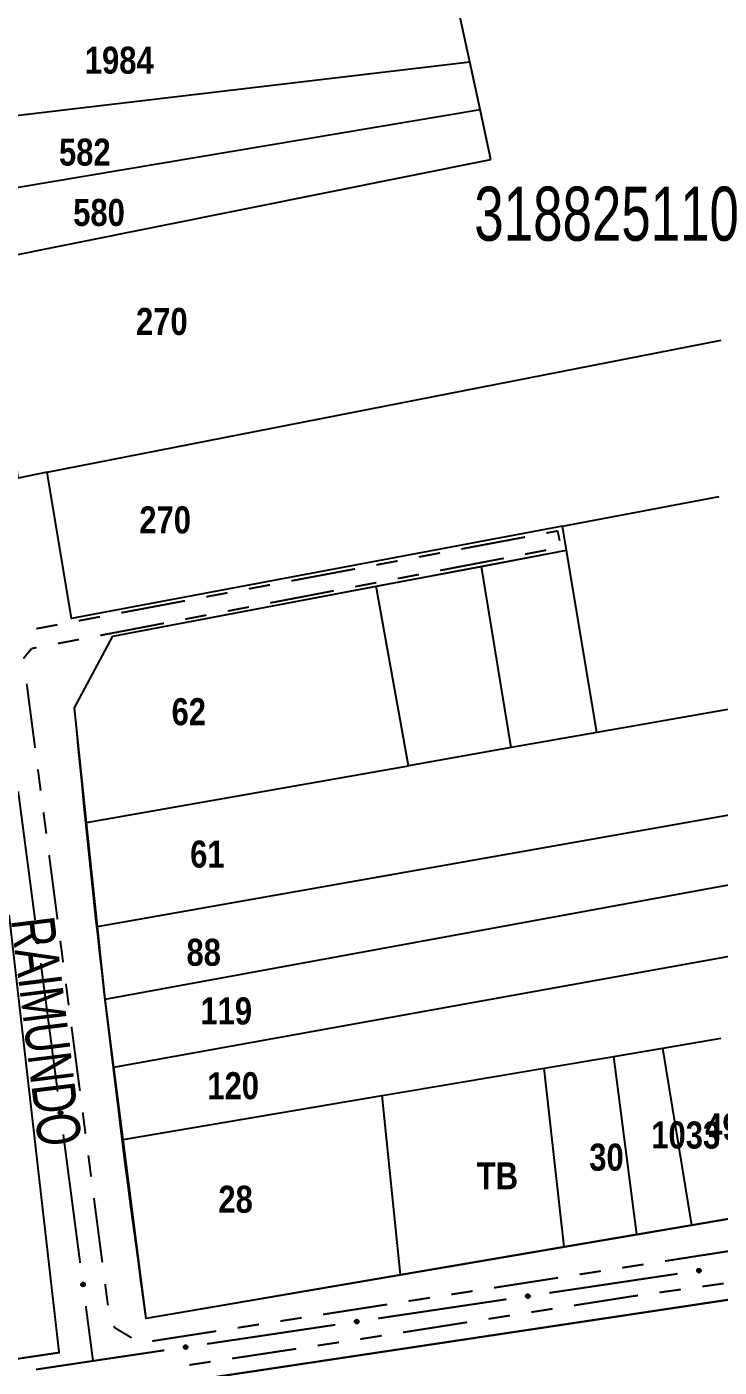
# Model space of a CAD drawing. Extents: x 203591 to 208218, y 4854879 to 4857795.
# Drawn here: x 204667.9 to 204731.9, y 4855415.9 to 4855539.9 of the extents above; entities that cross this region are included whole.
import ezdxf
from ezdxf.enums import TextEntityAlignment as Align

# ---------------------------------------------------------------- set-up
doc = ezdxf.new("R2010")
doc.units = 0
doc.header["$LTSCALE"] = 1.5
doc.header["$MEASUREMENT"] = 0
doc.linetypes.add('PHANTOMX2', pattern=[5, 2.5, -0.5, 0.5, -0.5, 0.5, -0.5])
doc.linetypes.add('TRACO_25', pattern=[8, 3, -1, 1, -1, 1, -1])
for name, color, linetype in [('CD-MALHA-LOTES', 40, 'CONTINUOUS'), ('CD_TXT_QUADRA', 7, 'CONTINUOUS'), ('RU-QUADRAS', 210, 'CONTINUOUS'), ('SV-EIXO-RUA-N-PAV', 6, 'CONTINUOUS'), ('SV-RUA-NAO-PAV-S-GUIA-C-GUIA', 7, 'PHANTOMX2'), ('SV-TXT-RUA-N-PAV-S-GUIA-C-GUIA', 7, 'CONTINUOUS'), ('Th_NmrPorta', 7, 'CONTINUOUS')]:
    doc.layers.add(name, color=color, linetype=linetype)
doc.styles.add('ARIAL', font='ARIAL.TTF')
doc.styles.get("Standard").update_dxf_attribs({"font": 'swisscbo.ttf'})

msp = doc.modelspace()

# ---------------------------------------------------------------- linework, layer by layer
at = {"layer": 'CD-MALHA-LOTES', "linetype": 'Continuous', "flags": 128}
for points in [[(204708.88, 4855536.62), (204706.95, 4855545.56)], [(204662.96, 4855531.2), (204708.88, 4855536.62)], [(204709.84, 4855532.21), (204708.88, 4855536.62)], [(204663.81, 4855524.48), (204709.84, 4855532.21)], [(204710.84, 4855527.59), (204709.84, 4855532.21)], [(204664.58, 4855518.3), (204710.84, 4855527.59)], [(204669.79, 4855498.67), (204732.14, 4855510.87)], [(204669.79, 4855498.67), (204667.11, 4855498.11)], [(204672.05, 4855485.13), (204669.79, 4855498.67)], [(204717.44, 4855493.68), (204731.96, 4855496.42)], [(204717.44, 4855493.68), (204672.05, 4855485.13)], [(204717.81, 4855491.44), (204717.44, 4855493.68)], [(204709.95, 4855489.95), (204717.81, 4855491.44)], [(204720.62, 4855474.59), (204717.81, 4855491.44)], [(204700.21, 4855488.11), (204709.95, 4855489.95)], [(204712.7, 4855473.19), (204709.95, 4855489.95)], [(204675.86, 4855483.51), (204700.21, 4855488.11)], [(204703.2, 4855471.51), (204700.21, 4855488.11)], [(204672.33, 4855476.88), (204675.86, 4855483.51)], [(204673.44, 4855466.27), (204672.33, 4855476.88)], [(204735.02, 4855477.12), (204720.62, 4855474.59)], [(204720.62, 4855474.59), (204712.7, 4855473.19)], [(204712.7, 4855473.19), (204703.2, 4855471.51)], [(204673.44, 4855466.27), (204703.2, 4855471.51)], [(204674.45, 4855456.63), (204736.53, 4855467.62)], [(204674.45, 4855456.63), (204673.44, 4855466.27)], [(204675.15, 4855449.93), (204737.53, 4855461.35)], [(204675.15, 4855449.93), (204674.45, 4855456.63)], [(204675.96, 4855443.62), (204738.55, 4855454.9)], [(204675.96, 4855443.62), (204675.15, 4855449.93)], [(204722.19, 4855444.63), (204726.74, 4855445.4)], [(204726.74, 4855445.4), (204732.12, 4855446.31)], [(204729.43, 4855429.03), (204726.74, 4855445.4)], [(204715.75, 4855443.54), (204722.19, 4855444.63)], [(204724.33, 4855428.16), (204722.19, 4855444.63)], [(204676.82, 4855436.95), (204675.96, 4855443.62)], [(204700.77, 4855441.01), (204715.75, 4855443.54)], [(204717.61, 4855427.01), (204715.75, 4855443.54)], [(204676.82, 4855436.95), (204700.77, 4855441.01)], [(204702.48, 4855424.41), (204700.77, 4855441.01)], [(204678.96, 4855420.38), (204676.82, 4855436.95)], [(204734.59, 4855429.92), (204729.43, 4855429.03)], [(204724.33, 4855428.16), (204717.61, 4855427.01)], [(204729.43, 4855429.03), (204724.33, 4855428.16)], [(204717.61, 4855427.01), (204702.48, 4855424.41)], [(204702.48, 4855424.41), (204678.96, 4855420.38)], [(204733.55, 4855422.22), (204682.54, 4855414.55)]]:
    msp.add_lwpolyline(points, dxfattribs=at)
at = {"layer": 'RU-QUADRAS', "color": 6, "linetype": 'Continuous'}
msp.add_lwpolyline([(204659.07, 4855562.29), (204733.97, 4855579.43), (204787.36, 4855589.02), (204791.6, 4855566.03), (204736.86, 4855557.14), (204737.43, 4855551.5), (204792.87, 4855559.82), (204807.96, 4855441.75), (204791.17, 4855438.37), (204783.87, 4855488.3), (204780.2, 4855487.77, 0.0142833439), (204787.22, 4855438.86), (204678.96, 4855420.38, -0.0119844634), (204672.33, 4855476.88), (204675.86, 4855483.51), (204717.81, 4855491.44), (204717.44, 4855493.68), (204672.05, 4855485.13), (204669.79, 4855498.67), (204667.11, 4855498.11)], format="xyb", close=True, dxfattribs=at)
msp.add_lwpolyline([(204547.36, 4855385.95), (204551.4, 4855388.58), (204548.94, 4855392.1), (204550, 4855394.9), (204635.49, 4855407.78), (204656.53, 4855410.63), (204661.68, 4855380.31), (204664.85, 4855380.81), (204659.82, 4855411.13), (204753.86, 4855425.28), (204831.71, 4855435.78), (205243.14, 4855499.43), (205252.37, 4855496.45), (205347, 4855512.18), (205352.03, 4855428.25), (204822.09, 4855347.88), (204821.1, 4855353.14), (204655.72, 4855327.94), (204655.01, 4855331.08), (204597.05, 4855320.81), (204560.71, 4855374.54), (204557.02, 4855371.9)], close=True, dxfattribs=at)
at = {"layer": 'SV-EIXO-RUA-N-PAV', "const_width": 0.18, "flags": 128}
for points in [[(204667.110855, 4855469.138608), (204668.673589, 4855457.240799)], [(204669.194501, 4855453.274862), (204670.757235, 4855441.377053)], [(204671.278146, 4855437.411117), (204672.840881, 4855425.513308)], [(204716.228827, 4855422.750984), (204728.097661, 4855424.520385)], [(204700.403715, 4855420.391783), (204712.272549, 4855422.161184)], [(204673.361792, 4855421.547371), (204674.012931, 4855416.589951)], [(204684.578603, 4855418.032581), (204696.447437, 4855419.801983)], [(204674.03, 4855416.46), (204680.622325, 4855417.442781)], [(204668.754453, 4855415.666954), (204673.698899, 4855416.410228)], [(204673.698899, 4855416.410228), (204674.03, 4855416.46)], [(204674.012931, 4855416.589951), (204674.03, 4855416.46)]]:
    msp.add_lwpolyline(points, dxfattribs=at)
at = {"layer": 'SV-EIXO-RUA-N-PAV', "flags": 128}
for points in [[(204669.024477, 4855455.414623), (204669.063688, 4855455.38539), (204669.09141, 4855455.352248), (204669.106576, 4855455.317951), (204669.112074, 4855455.28415), (204669.113805, 4855455.248935), (204669.107717, 4855455.213047), (204669.092136, 4855455.174711), (204669.063088, 4855455.135171), (204669.027271, 4855455.109004), (204668.994442, 4855455.092337), (204668.959525, 4855455.084574), (204668.925288, 4855455.083466), (204668.888218, 4855455.091023), (204668.849523, 4855455.107191), (204668.810472, 4855455.137362), (204668.783516, 4855455.17004), (204668.769719, 4855455.203599), (204668.762136, 4855455.238751), (204668.7608, 4855455.274724), (204668.76698, 4855455.309918), (204668.783329, 4855455.348849), (204668.813619, 4855455.386998), (204668.845904, 4855455.414255), (204668.879261, 4855455.42852), (204668.914036, 4855455.435206), (204668.949335, 4855455.437371), (204668.985665, 4855455.432753), (204669.024477, 4855455.414623)], [(204671.108123, 4855439.550878), (204671.147333, 4855439.521645), (204671.175056, 4855439.488503), (204671.190221, 4855439.454206), (204671.19572, 4855439.420404), (204671.197451, 4855439.38519), (204671.191362, 4855439.349301), (204671.175782, 4855439.310966), (204671.146734, 4855439.271426), (204671.110917, 4855439.245259), (204671.078088, 4855439.228592), (204671.043171, 4855439.220828), (204671.008934, 4855439.21972), (204670.971864, 4855439.227277), (204670.933169, 4855439.243446), (204670.894117, 4855439.273617), (204670.867162, 4855439.306295), (204670.853364, 4855439.339854), (204670.845782, 4855439.375006), (204670.844446, 4855439.410978), (204670.850625, 4855439.446173), (204670.866975, 4855439.485103), (204670.897265, 4855439.523253), (204670.92955, 4855439.550509), (204670.962906, 4855439.564775), (204670.997682, 4855439.57146), (204671.03298, 4855439.573626), (204671.069311, 4855439.569008), (204671.108123, 4855439.550878)], [(204729.917458, 4855424.902977), (204729.946005, 4855424.94269), (204729.978659, 4855424.970985), (204730.012688, 4855424.986744), (204730.046389, 4855424.99283), (204730.081568, 4855424.995173), (204730.117557, 4855424.98971), (204730.156157, 4855424.974798), (204730.196196, 4855424.946442), (204730.222982, 4855424.911085), (204730.240218, 4855424.878551), (204730.248587, 4855424.843775), (204730.25029, 4855424.809562), (204730.243379, 4855424.772367), (204730.227886, 4855424.733396), (204730.198398, 4855424.693826), (204730.166194, 4855424.666306), (204730.13288, 4855424.651927), (204730.097865, 4855424.643734), (204730.061922, 4855424.641773), (204730.026625, 4855424.64734), (204729.987416, 4855424.663009), (204729.948746, 4855424.692631), (204729.920932, 4855424.724438), (204729.906089, 4855424.757541), (204729.898799, 4855424.792195), (204729.89602, 4855424.82745), (204729.900006, 4855424.863856), (204729.917458, 4855424.902977)], [(204673.191768, 4855423.687132), (204673.230979, 4855423.657899), (204673.258701, 4855423.624757), (204673.273867, 4855423.59046), (204673.279366, 4855423.556659), (204673.281096, 4855423.521444), (204673.275008, 4855423.485556), (204673.259428, 4855423.44722), (204673.23038, 4855423.407681), (204673.194562, 4855423.381513), (204673.161733, 4855423.364846), (204673.126817, 4855423.357083), (204673.09258, 4855423.355975), (204673.05551, 4855423.363532), (204673.016815, 4855423.3797), (204672.977763, 4855423.409871), (204672.950808, 4855423.442549), (204672.93701, 4855423.476108), (204672.929428, 4855423.51126), (204672.928092, 4855423.547233), (204672.934271, 4855423.582427), (204672.95062, 4855423.621358), (204672.98091, 4855423.659507), (204673.013196, 4855423.686764), (204673.046552, 4855423.701029), (204673.081327, 4855423.707715), (204673.116626, 4855423.70988), (204673.152957, 4855423.705262), (204673.191768, 4855423.687132)], [(204714.092346, 4855422.543776), (204714.120893, 4855422.583489), (204714.153547, 4855422.611783), (204714.187576, 4855422.627543), (204714.221277, 4855422.633629), (204714.256456, 4855422.635971), (204714.292445, 4855422.630508), (204714.331045, 4855422.615597), (204714.371084, 4855422.587241), (204714.39787, 4855422.551884), (204714.415106, 4855422.51935), (204714.423475, 4855422.484574), (204714.425178, 4855422.450361), (204714.418267, 4855422.413165), (204714.402774, 4855422.374195), (204714.373286, 4855422.334624), (204714.341082, 4855422.307105), (204714.307768, 4855422.292726), (204714.272754, 4855422.284533), (204714.23681, 4855422.282572), (204714.201513, 4855422.288138), (204714.162304, 4855422.303808), (204714.123634, 4855422.33343), (204714.09582, 4855422.365236), (204714.080977, 4855422.39834), (204714.073687, 4855422.432993), (204714.070908, 4855422.468249), (204714.074894, 4855422.504655), (204714.092346, 4855422.543776)], [(204698.267234, 4855420.184574), (204698.295781, 4855420.224288), (204698.328436, 4855420.252582), (204698.362464, 4855420.268341), (204698.396165, 4855420.274427), (204698.431344, 4855420.27677), (204698.467333, 4855420.271307), (204698.505933, 4855420.256396), (204698.545972, 4855420.228039), (204698.572758, 4855420.192682), (204698.589994, 4855420.160148), (204698.598363, 4855420.125372), (204698.600066, 4855420.091159), (204698.593155, 4855420.053964), (204698.577662, 4855420.014993), (204698.548174, 4855419.975423), (204698.51597, 4855419.947903), (204698.482656, 4855419.933524), (204698.447642, 4855419.925332), (204698.411698, 4855419.92337), (204698.376401, 4855419.928937), (204698.337192, 4855419.944607), (204698.298522, 4855419.974228), (204698.270708, 4855420.006035), (204698.255865, 4855420.039138), (204698.248575, 4855420.073792), (204698.245796, 4855420.109048), (204698.249782, 4855420.145453), (204698.267234, 4855420.184574)], [(204682.442122, 4855417.825373), (204682.470669, 4855417.865086), (204682.503324, 4855417.89338), (204682.537352, 4855417.90914), (204682.571053, 4855417.915226), (204682.606232, 4855417.917569), (204682.642221, 4855417.912105), (204682.680821, 4855417.897194), (204682.72086, 4855417.868838), (204682.747646, 4855417.833481), (204682.764882, 4855417.800947), (204682.773251, 4855417.766171), (204682.774954, 4855417.731958), (204682.768043, 4855417.694762), (204682.75255, 4855417.655792), (204682.723063, 4855417.616221), (204682.690858, 4855417.588702), (204682.657544, 4855417.574323), (204682.62253, 4855417.56613), (204682.586586, 4855417.564169), (204682.551289, 4855417.569735), (204682.51208, 4855417.585405), (204682.47341, 4855417.615027), (204682.445596, 4855417.646834), (204682.430753, 4855417.679937), (204682.423463, 4855417.714591), (204682.420684, 4855417.749846), (204682.42467, 4855417.786252), (204682.442122, 4855417.825373)]]:
    msp.add_lwpolyline(points, close=True, dxfattribs=at)
for points in [[(204668.7608, 4855455.274724), (204668.783516, 4855455.17004)], [(204668.765085, 4855455.288101), (204668.795673, 4855455.159999)], [(204668.76698, 4855455.309918), (204668.810472, 4855455.137362)], [(204668.778231, 4855455.324233), (204668.828527, 4855455.129908)], [(204668.783329, 4855455.348849), (204668.849523, 4855455.107191)], [(204668.800491, 4855455.364316), (204668.867967, 4855455.102059)], [(204668.813619, 4855455.386998), (204668.888218, 4855455.091023)], [(204668.829051, 4855455.398344), (204668.905097, 4855455.091797)], [(204668.845904, 4855455.414255), (204668.925288, 4855455.083466)], [(204668.862272, 4855455.417846), (204668.941517, 4855455.086947)], [(204668.879261, 4855455.42852), (204668.959525, 4855455.084574)], [(204668.896559, 4855455.429231), (204668.974164, 4855455.089859)], [(204668.914036, 4855455.435206), (204668.994442, 4855455.092337)], [(204668.933265, 4855455.432676), (204669.011977, 4855455.105835)], [(204668.949335, 4855455.437371), (204669.027271, 4855455.109004)], [(204668.967976, 4855455.430354), (204669.04502, 4855455.12669)], [(204668.985665, 4855455.432753), (204669.063088, 4855455.135171)], [(204669.003398, 4855455.42262), (204669.075288, 4855455.158191)], [(204669.024477, 4855455.414623), (204669.092136, 4855455.174711)], [(204669.045188, 4855455.397832), (204669.098546, 4855455.201156)], [(204669.063688, 4855455.38539), (204669.107717, 4855455.213047)], [(204669.079572, 4855455.366566), (204669.10863, 4855455.239639)], [(204669.09141, 4855455.352248), (204669.113805, 4855455.248935)], [(204670.844446, 4855439.410978), (204670.867162, 4855439.306295)], [(204670.848731, 4855439.424355), (204670.879319, 4855439.296253)], [(204670.850625, 4855439.446173), (204670.894117, 4855439.273617)], [(204670.861876, 4855439.460488), (204670.912173, 4855439.266163)], [(204670.866975, 4855439.485103), (204670.933169, 4855439.243446)], [(204670.884136, 4855439.50057), (204670.951613, 4855439.238313)], [(204670.897265, 4855439.523253), (204670.971864, 4855439.227277)], [(204670.912697, 4855439.534599), (204670.988743, 4855439.228051)], [(204670.92955, 4855439.550509), (204671.008934, 4855439.21972)], [(204670.945917, 4855439.554101), (204671.025162, 4855439.223201)], [(204670.962906, 4855439.564775), (204671.043171, 4855439.220828)], [(204670.980204, 4855439.565485), (204671.05781, 4855439.226113)], [(204670.997682, 4855439.57146), (204671.078088, 4855439.228592)], [(204671.01691, 4855439.56893), (204671.095622, 4855439.24209)], [(204671.03298, 4855439.573626), (204671.110917, 4855439.245259)], [(204671.051622, 4855439.566608), (204671.128665, 4855439.262945)], [(204671.069311, 4855439.569008), (204671.146734, 4855439.271426)], [(204671.087043, 4855439.558875), (204671.158934, 4855439.294445)], [(204671.108123, 4855439.550878), (204671.175782, 4855439.310966)], [(204671.128834, 4855439.534086), (204671.182191, 4855439.337411)], [(204671.147333, 4855439.521645), (204671.191362, 4855439.349301)], [(204671.163218, 4855439.50282), (204671.192276, 4855439.375894)], [(204671.175056, 4855439.488503), (204671.197451, 4855439.38519)], [(204729.89602, 4855424.82745), (204730.222982, 4855424.911085)], [(204729.898799, 4855424.792195), (204730.240218, 4855424.878551)], [(204729.900006, 4855424.863856), (204730.196196, 4855424.946442)], [(204729.900994, 4855424.811465), (204730.226417, 4855424.895848)], [(204729.902712, 4855424.846211), (204730.20499, 4855424.928524)], [(204729.905077, 4855424.774824), (204730.243048, 4855424.858319)], [(204729.906089, 4855424.757541), (204730.248587, 4855424.843775)], [(204729.909829, 4855424.881762), (204730.172968, 4855424.95824)], [(204729.917056, 4855424.74074), (204730.246528, 4855424.825727)], [(204729.917458, 4855424.902977), (204730.156157, 4855424.974798)], [(204729.920932, 4855424.724438), (204730.25029, 4855424.809562)], [(204729.933887, 4855424.923977), (204730.129604, 4855424.980747)], [(204729.937133, 4855424.707864), (204730.242312, 4855424.789229)], [(204729.946005, 4855424.94269), (204730.117557, 4855424.98971)], [(204729.948746, 4855424.692631), (204730.243379, 4855424.772367)], [(204729.96455, 4855424.9589), (204730.090952, 4855424.99016)], [(204729.971653, 4855424.6799), (204730.232697, 4855424.751926)], [(204729.978659, 4855424.970985), (204730.081568, 4855424.995173)], [(204729.987416, 4855424.663009), (204730.227886, 4855424.733396)], [(204730.012117, 4855424.65834), (204730.205538, 4855424.712008)], [(204730.026625, 4855424.64734), (204730.198398, 4855424.693826)], [(204730.048472, 4855424.645825), (204730.176023, 4855424.678636)], [(204730.061922, 4855424.641773), (204730.166194, 4855424.666306)], [(204672.928092, 4855423.547233), (204672.950808, 4855423.442549)], [(204672.932377, 4855423.56061), (204672.962965, 4855423.432508)], [(204672.934271, 4855423.582427), (204672.977763, 4855423.409871)], [(204672.945522, 4855423.596742), (204672.995818, 4855423.402417)], [(204672.95062, 4855423.621358), (204673.016815, 4855423.3797)], [(204672.967782, 4855423.636825), (204673.035258, 4855423.374568)], [(204672.98091, 4855423.659507), (204673.05551, 4855423.363532)], [(204672.996342, 4855423.670853), (204673.072389, 4855423.364306)], [(204673.013196, 4855423.686764), (204673.09258, 4855423.355975)], [(204673.029563, 4855423.690355), (204673.108808, 4855423.359456)], [(204673.046552, 4855423.701029), (204673.126817, 4855423.357083)], [(204673.06385, 4855423.70174), (204673.141455, 4855423.362368)], [(204673.081327, 4855423.707715), (204673.161733, 4855423.364846)], [(204673.100556, 4855423.705185), (204673.179268, 4855423.378344)], [(204673.116626, 4855423.70988), (204673.194562, 4855423.381513)], [(204673.135267, 4855423.702863), (204673.212311, 4855423.399199)], [(204673.152957, 4855423.705262), (204673.23038, 4855423.407681)], [(204673.170689, 4855423.695129), (204673.242579, 4855423.4307)], [(204673.191768, 4855423.687132), (204673.259428, 4855423.44722)], [(204673.21248, 4855423.670341), (204673.265837, 4855423.473665)], [(204673.230979, 4855423.657899), (204673.275008, 4855423.485556)], [(204673.246864, 4855423.639075), (204673.275921, 4855423.512148)], [(204673.258701, 4855423.624757), (204673.281096, 4855423.521444)], [(204714.070908, 4855422.468249), (204714.39787, 4855422.551884)], [(204714.073687, 4855422.432993), (204714.415106, 4855422.51935)], [(204714.074894, 4855422.504655), (204714.371084, 4855422.587241)], [(204714.075882, 4855422.452263), (204714.401305, 4855422.536647)], [(204714.0776, 4855422.48701), (204714.379878, 4855422.569322)], [(204714.079965, 4855422.415623), (204714.417937, 4855422.499118)], [(204714.080977, 4855422.39834), (204714.423475, 4855422.484574)], [(204714.084717, 4855422.522561), (204714.347856, 4855422.599039)], [(204714.091944, 4855422.381539), (204714.421416, 4855422.466526)], [(204714.092346, 4855422.543776), (204714.331045, 4855422.615597)], [(204714.09582, 4855422.365236), (204714.425178, 4855422.450361)], [(204714.108775, 4855422.564776), (204714.304492, 4855422.621545)], [(204714.112021, 4855422.348662), (204714.4172, 4855422.430028)], [(204714.120893, 4855422.583489), (204714.292445, 4855422.630508)], [(204714.123634, 4855422.33343), (204714.418267, 4855422.413165)], [(204714.139438, 4855422.599698), (204714.26584, 4855422.630959)], [(204714.146541, 4855422.320698), (204714.407585, 4855422.392725)], [(204714.153547, 4855422.611783), (204714.256456, 4855422.635971)], [(204714.162304, 4855422.303808), (204714.402774, 4855422.374195)], [(204714.187005, 4855422.299138), (204714.380426, 4855422.352806)], [(204714.201513, 4855422.288138), (204714.373286, 4855422.334624)], [(204714.22336, 4855422.286623), (204714.350911, 4855422.319435)], [(204714.23681, 4855422.282572), (204714.341082, 4855422.307105)], [(204698.245796, 4855420.109048), (204698.572758, 4855420.192682)], [(204698.248575, 4855420.073792), (204698.589994, 4855420.160148)], [(204698.249782, 4855420.145453), (204698.545972, 4855420.228039)], [(204698.25077, 4855420.093062), (204698.576193, 4855420.177445)], [(204698.252488, 4855420.127808), (204698.554766, 4855420.210121)], [(204698.254853, 4855420.056421), (204698.592825, 4855420.139916)], [(204698.255865, 4855420.039138), (204698.598363, 4855420.125372)], [(204698.259605, 4855420.163359), (204698.522744, 4855420.239837)], [(204698.266832, 4855420.022338), (204698.596304, 4855420.107325)], [(204698.267234, 4855420.184574), (204698.505933, 4855420.256396)], [(204698.270708, 4855420.006035), (204698.600066, 4855420.091159)], [(204698.283663, 4855420.205575), (204698.479381, 4855420.262344)], [(204698.286909, 4855419.989461), (204698.592088, 4855420.070827)], [(204698.295781, 4855420.224288), (204698.467333, 4855420.271307)], [(204698.298522, 4855419.974228), (204698.593155, 4855420.053964)], [(204698.314326, 4855420.240497), (204698.440728, 4855420.271757)], [(204698.321429, 4855419.961497), (204698.582473, 4855420.033524)], [(204698.328436, 4855420.252582), (204698.431344, 4855420.27677)], [(204698.337192, 4855419.944607), (204698.577662, 4855420.014993)], [(204698.361893, 4855419.939937), (204698.555314, 4855419.993605)], [(204698.376401, 4855419.928937), (204698.548174, 4855419.975423)], [(204698.398248, 4855419.927422), (204698.525799, 4855419.960233)], [(204698.411698, 4855419.92337), (204698.51597, 4855419.947903)], [(204682.420684, 4855417.749846), (204682.747646, 4855417.833481)], [(204682.423463, 4855417.714591), (204682.764882, 4855417.800947)], [(204682.42467, 4855417.786252), (204682.72086, 4855417.868838)], [(204682.425658, 4855417.733861), (204682.751081, 4855417.818244)], [(204682.427376, 4855417.768607), (204682.729654, 4855417.85092)], [(204682.429741, 4855417.69722), (204682.767713, 4855417.780715)], [(204682.430753, 4855417.679937), (204682.773251, 4855417.766171)], [(204682.434493, 4855417.804158), (204682.697632, 4855417.880636)], [(204682.44172, 4855417.663136), (204682.771192, 4855417.748123)], [(204682.442122, 4855417.825373), (204682.680821, 4855417.897194)], [(204682.445596, 4855417.646834), (204682.774954, 4855417.731958)], [(204682.458551, 4855417.846373), (204682.654269, 4855417.903143)], [(204682.461797, 4855417.63026), (204682.766976, 4855417.711625)], [(204682.470669, 4855417.865086), (204682.642221, 4855417.912105)], [(204682.47341, 4855417.615027), (204682.768043, 4855417.694762)], [(204682.489214, 4855417.881296), (204682.615616, 4855417.912556)], [(204682.496317, 4855417.602295), (204682.757361, 4855417.674322)], [(204682.503324, 4855417.89338), (204682.606232, 4855417.917569)], [(204682.51208, 4855417.585405), (204682.75255, 4855417.655792)], [(204682.536781, 4855417.580736), (204682.730202, 4855417.634404)], [(204682.551289, 4855417.569735), (204682.723063, 4855417.616221)], [(204682.573136, 4855417.568221), (204682.700687, 4855417.601032)], [(204682.586586, 4855417.564169), (204682.690858, 4855417.588702)]]:
    msp.add_lwpolyline(points, dxfattribs=at)
at = {"layer": 'SV-RUA-NAO-PAV-S-GUIA-C-GUIA', "const_width": 0.18, "flags": 128}
for points in [[(204708.095929, 4855491.558157), (204713.993108, 4855492.664179)], [(204715.958834, 4855493.032853), (204716.941697, 4855493.21719)], [(204716.941697, 4855493.21719), (204717.01, 4855493.23)], [(204717.01, 4855493.23), (204717.190177, 4855492.317104)], [(204704.164477, 4855490.820809), (204706.130203, 4855491.189483)], [(204715.953385, 4855491.450647), (204713.988961, 4855491.075095)], [(204700.233025, 4855490.083461), (204702.198751, 4855490.452135)], [(204712.024537, 4855490.699544), (204706.131265, 4855489.572889)], [(204692.37012, 4855488.608766), (204698.267298, 4855489.714788)], [(204704.166842, 4855489.197337), (204702.202418, 4855488.821786)], [(204684.507215, 4855487.13407), (204686.472941, 4855487.502744)], [(204688.438667, 4855487.871418), (204690.404394, 4855488.240092)], [(204696.309146, 4855487.695131), (204690.415875, 4855486.568476)], [(204700.237994, 4855488.446234), (204698.27357, 4855488.070682)], [(204676.64431, 4855485.659374), (204682.541489, 4855486.765396)], [(204688.451451, 4855486.192924), (204686.487027, 4855485.817373)], [(204672.712858, 4855484.922026), (204674.678584, 4855485.2907)], [(204684.522603, 4855485.441821), (204682.55818, 4855485.066269)], [(204668.781405, 4855484.184678), (204670.747132, 4855484.553352)], [(204680.593756, 4855484.690718), (204674.700484, 4855483.564063)], [(204672.73606, 4855483.188511), (204670.771637, 4855482.812959)], [(204668.009582, 4855481.937915), (204667.59, 4855481.43)], [(204668.35, 4855482.35), (204668.009582, 4855481.937915)], [(204668.807213, 4855482.437408), (204668.35, 4855482.35)], [(204667.893383, 4855479.108548), (204668.67089, 4855473.159137)], [(204668.930059, 4855471.176001), (204669.189229, 4855469.192864)], [(204669.448398, 4855467.209727), (204669.707567, 4855465.226591)], [(204669.966736, 4855463.243454), (204670.744244, 4855457.294044)], [(204671.003413, 4855455.310907), (204671.262583, 4855453.32777)], [(204671.521752, 4855451.344633), (204671.780921, 4855449.361497)], [(204672.04009, 4855447.37836), (204672.817598, 4855441.42895)], [(204673.076767, 4855439.445813), (204673.335936, 4855437.462676)], [(204673.595106, 4855435.47954), (204673.854275, 4855433.496403)], [(204674.113444, 4855431.513266), (204674.890952, 4855425.563856)], [(204726.930573, 4855425.694555), (204732.858816, 4855426.619723)], [(204719.026249, 4855424.460997), (204721.00233, 4855424.769386)], [(204722.978411, 4855425.077776), (204724.954492, 4855425.386165)], [(204675.150121, 4855423.580719), (204675.40929, 4855421.597582)], [(204711.121925, 4855423.227439), (204717.050168, 4855424.152608)], [(204726.422521, 4855422.792207), (204728.403332, 4855423.068595)], [(204730.384142, 4855423.344983), (204732.364953, 4855423.621371)], [(204703.217601, 4855421.993881), (204705.193682, 4855422.302271)], [(204707.169763, 4855422.61066), (204709.145844, 4855422.91905)], [(204718.513527, 4855421.590713), (204723.452657, 4855422.368529)], [(204723.452657, 4855422.368529), (204723.97, 4855422.45)], [(204723.97, 4855422.45), (204724.441711, 4855422.515819)], [(204695.313278, 4855420.760323), (204701.241521, 4855421.685492)], [(204710.610919, 4855420.346208), (204712.586571, 4855420.657334)], [(204714.562223, 4855420.968461), (204716.537875, 4855421.279587)], [(204675.964735, 4855419.687246), (204676.018114, 4855419.541888)], [(204676.018114, 4855419.541888), (204677.598676, 4855418.589834)], [(204679.50463, 4855418.293207), (204685.432873, 4855419.218376)], [(204687.408954, 4855419.526765), (204689.385035, 4855419.835155)], [(204691.361116, 4855420.143544), (204693.337197, 4855420.451934)], [(204702.708312, 4855419.101703), (204708.635267, 4855420.035082)], [(204694.802131, 4855417.880349), (204696.779658, 4855418.179325)], [(204698.757008, 4855418.47945), (204700.73266, 4855418.790576)], [(204686.892023, 4855416.684445), (204692.824604, 4855417.581373)], [(204682.936969, 4855416.086493), (204684.914496, 4855416.385469)]]:
    msp.add_lwpolyline(points, dxfattribs=at)
at = {"layer": 'SV-RUA-NAO-PAV-S-GUIA-C-GUIA', "linetype": 'TRACO_25', "const_width": 0.18, "flags": 128}
msp.add_lwpolyline([(204637.11, 4855412.25), (204641.21, 4855412.8), (204670.89, 4855417.23), (204664.59, 4855472.38), (204649.27, 4855469.8), (204637.11, 4855466.67)], dxfattribs=at)

# ---------------------------------------------------------------- texts
at = {"layer": 'CD_TXT_QUADRA', "style": 'ARIAL', "width": 0.7}
msp.add_text('318825110', height=5, dxfattribs=at).set_placement((204709.3, 4855520.07))
at = {"layer": 'SV-TXT-RUA-N-PAV-S-GUIA-C-GUIA', "style": 'ARIAL', "width": 0.7}
msp.add_text('RAIMUNDO', height=4, rotation=277, dxfattribs=at).set_placement((204666.44, 4855457.26))
at = {"layer": 'Th_NmrPorta', "color": 1}
for s, p in [('1984', (204673.271178, 4855536.765142)), ('582', (204670.884433, 4855528.267539)), ('580', (204672.196696, 4855522.683078)), ('270', (204678.006696, 4855512.603078)), ('270', (204678.311549, 4855494.250604)), ('62', (204681.294433, 4855476.507539)), ('61', (204683.014257, 4855463.339773)), ('88', (204682.674433, 4855454.257539)), ('119', (204683.964433, 4855448.827539)), ('120', (204684.604433, 4855441.917539)), ('49', (204730.650604, 4855438.118451)), ('1033', (204725.670604, 4855437.358451)), ('30', (204719.930604, 4855435.308451)), ('TB', (204709.527539, 4855433.575567)), ('28', (204685.624433, 4855431.417539))]:
    msp.add_text(s, height=2.5, dxfattribs=at).set_placement(p, align=Align.MIDDLE_LEFT)

doc.saveas('drawing.dxf')
